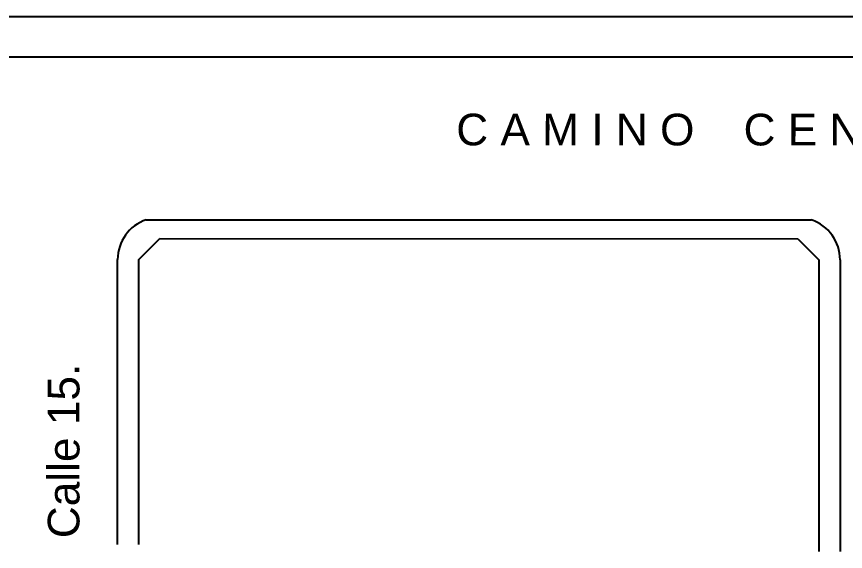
# Model space of a CAD drawing. Header units: millimetres. Extents: x 629 to 1504, y 1178 to 1591.
# Drawn here: x 1033.8 to 1151.6, y 1216.5 to 1292.6 of the extents above; entities that cross this region are included whole.
import ezdxf

# ---------------------------------------------------------------- set-up
doc = ezdxf.new("R2010")
doc.units = ezdxf.units.MM
for name, color, linetype in [('CALLES', 8, 'Continuous'), ('CEDIDO', 8, 'Continuous'), ('LINEA02', 8, 'Continuous'), ('TEXT-02', 7, 'Continuous'), ('TEXT-03', 7, 'Continuous')]:
    doc.layers.add(name, color=color, linetype=linetype)
doc.styles.add('ROMANS', font='arial.ttf', dxfattribs={"width": 0.7})

msp = doc.modelspace()

# ---------------------------------------------------------------- linework, layer by layer
at = {"layer": 'CALLES'}
for p, q in [((1052.19, 1263.68), (1146.81, 1263.66)), ((1051.12, 1258.01), (1054.12, 1261)), ((1054.12, 1261), (1144.87, 1260.98)), ((1144.87, 1260.98), (1147.87, 1257.98)), ((1048.12, 1217.53), (1048.12, 1258.01)), ((1051.12, 1217.53), (1051.12, 1258.01)), ((1147.87, 1257.98), (1147.86, 1216.53)), ((1150.87, 1257.98), (1150.86, 1216.53))]:
    msp.add_line(p, q, dxfattribs=at)
for centre, start, end in [((1054.12, 1258), 108.8218, 179.9872), ((1144.87, 1257.98), 359.9872, 71.1526)]:
    msp.add_arc(centre, 6, start, end, dxfattribs=at)
at = {"layer": 'CEDIDO', "linetype": 'Continuous'}
msp.add_line((631.47, 1286.94), (1322.47, 1286.78), dxfattribs=at)
at = {"layer": 'LINEA02'}
msp.add_line((1322.47, 1292.47), (963.94, 1292.55), dxfattribs=at)

# ---------------------------------------------------------------- texts
at = {"layer": 'TEXT-02', "style": 'ROMANS'}
msp.add_text('C A M I N O    C E N T E N A R I O', height=4.5, rotation=359.9872, dxfattribs=at).set_placement((1096.28, 1274.25))
at = {"layer": 'TEXT-03', "style": 'ROMANS'}
msp.add_text('Calle 15.', height=4.5, rotation=89.9872, dxfattribs=at).set_placement((1042.69, 1218.4))

doc.saveas('drawing.dxf')
